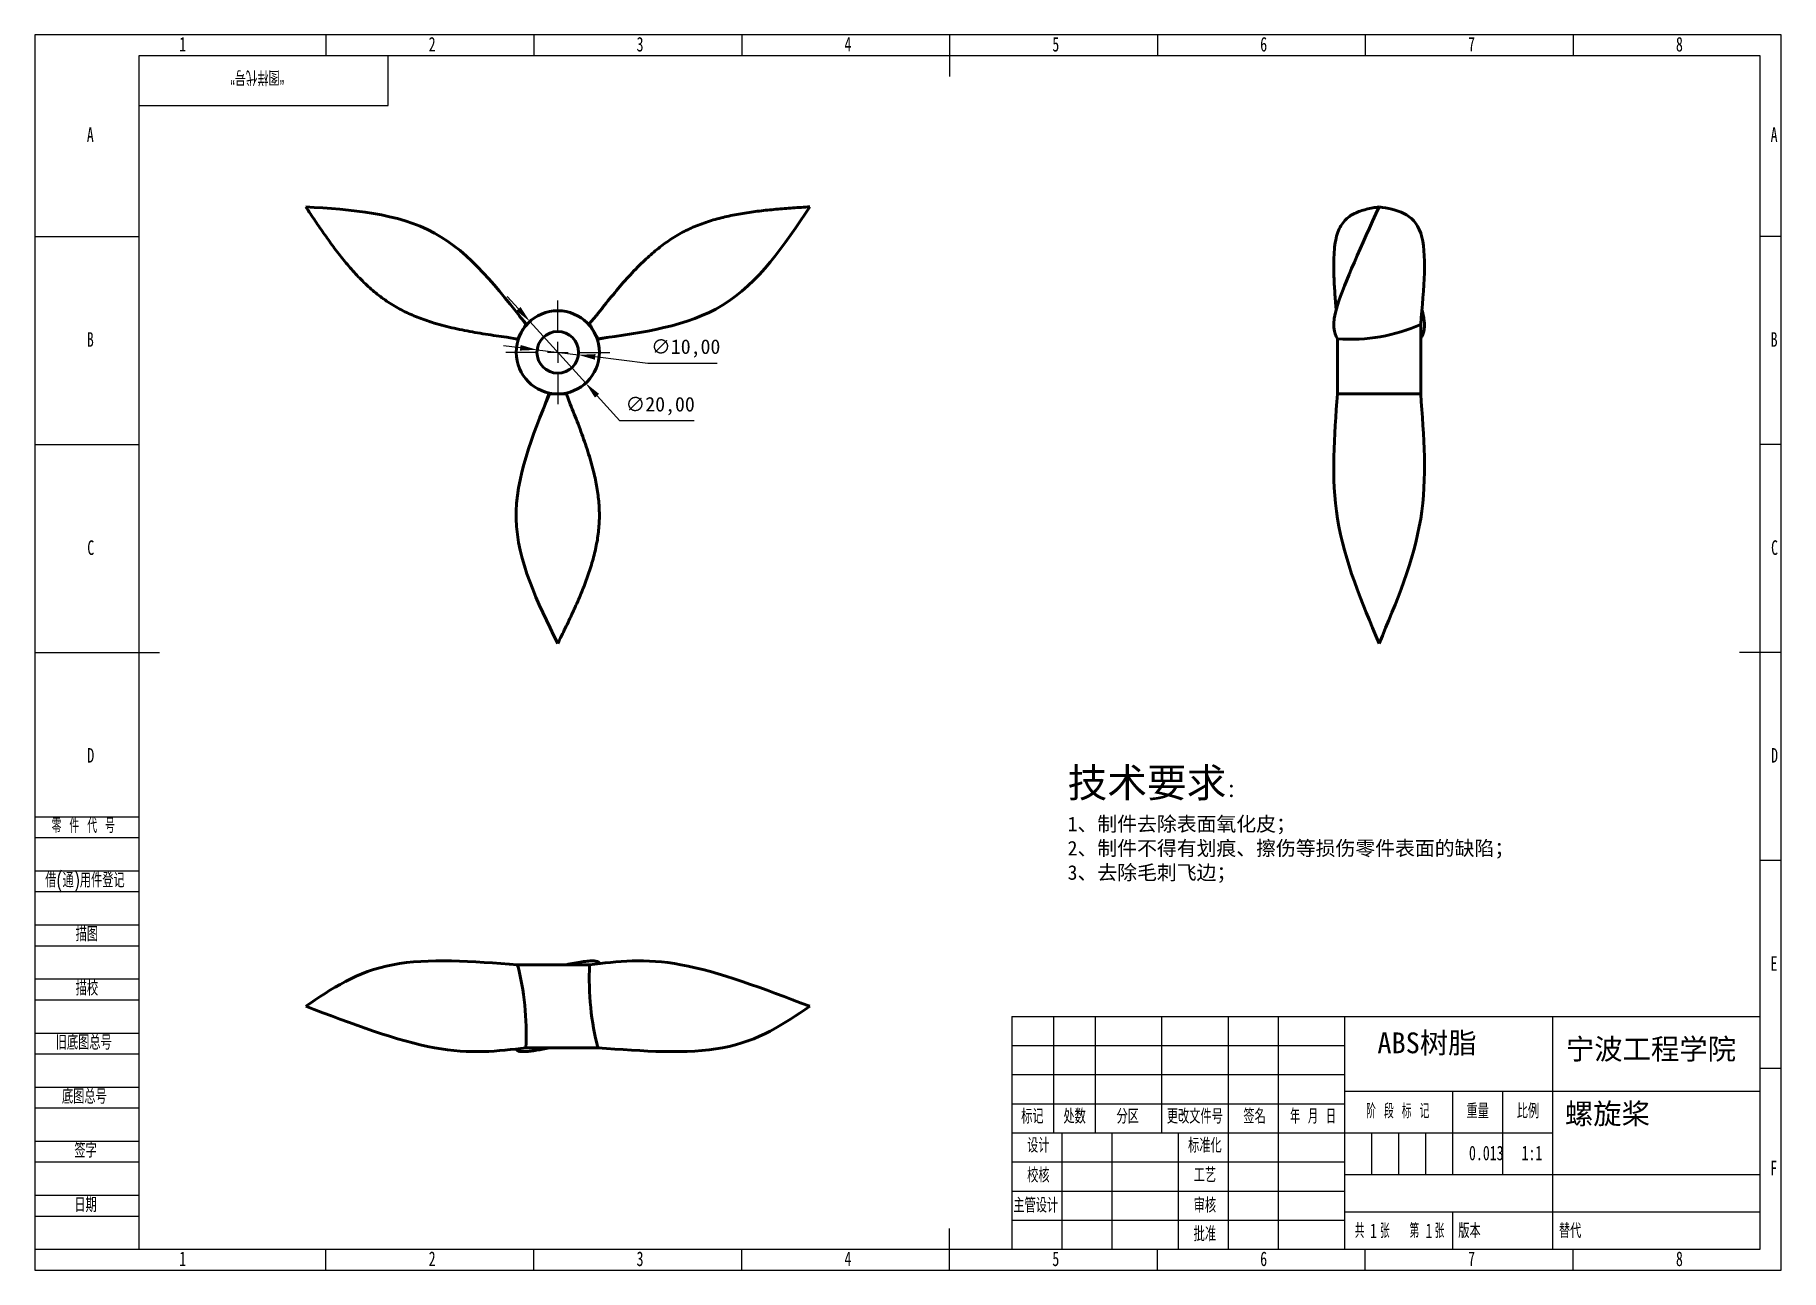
# Model space of a CAD drawing. Header units: millimetres. Extents: x 0 to 420, y 0 to 297.
import ezdxf

# ---------------------------------------------------------------- set-up
doc = ezdxf.new("R2010")
doc.units = ezdxf.units.MM
doc.header["$PDSIZE"] = -1
for name, color, linetype in [('10', 7, 'Continuous'), ('5', 7, 'Continuous'), ('9', 7, 'Continuous'), ('SLD-0', 7, 'Continuous')]:
    doc.layers.add(name, color=color, linetype=linetype)
doc.layers.add('标注层', color=4, linetype='Continuous', lineweight=25)
doc.layers.add('轮廓实线层', color=7, linetype='Continuous', lineweight=50)
doc.styles.add('SLDTEXTSTYLE0', font='TXT', dxfattribs={"width": 0.7, "bigfont": 'bigfont'})
doc.styles.add('SLDTEXTSTYLE1', font='TXT', dxfattribs={"width": 0.62, "bigfont": 'bigfont'})
doc.styles.add('SLDTEXTSTYLE2', font='TXT', dxfattribs={"width": 0.614286, "bigfont": 'bigfont'})
doc.styles.add('SLDTEXTSTYLE3', font='TXT', dxfattribs={"width": 0.6, "bigfont": 'bigfont'})
doc.styles.add('SLDTEXTSTYLE4', font='TXT', dxfattribs={"width": 0.7})
doc.dimstyles.new('ISO-25', dxfattribs={"dimtxt": 2.5, "dimasz": 2.5, "dimexe": 1.25, "dimexo": 0.625, "dimtad": 1, "dimtxsty": 'Standard', "dimcen": 2.5, "dimadec": 0, "dimazin": 0, "dimtfac": 1, "dimtmove": 0, "dimatfit": 3, "dimfxl": 1, "dimarcsym": 0})

# ---------------------------------------------------------------- blocks, each defined once
blk = doc.blocks.new('SW_CENTERMARKSYMBOL_0')
at = {"layer": '10', "color": 0}
for p, q in [((0, 5), (0, 12.5)), ((-5, 0), (-12.5, 0)), ((0, 0), (-2.5, 0)), ((0, 0), (0, 2.5)), ((0, 0), (0, -2.5)), ((0, 0), (2.5, 0)), ((5, 0), (12.5, 0)), ((0, -5), (0, -12.5))]:
    blk.add_line(p, q, dxfattribs=at)
blk = doc.blocks.new('*D2')
at = {"layer": 'Defpoints', "color": 0, "transparency": 16777216}
for p in [(120.8, 221.28), (130.72, 220.07)]:
    blk.add_point(p, dxfattribs=at)
at = {"layer": '标注层', "color": 0, "lineweight": -2, "transparency": 16777216}
for p, q in [((116.75, 221.77), (112.7, 222.27)), ((120.8, 221.28), (130.72, 220.07)), ((147.42, 218.03), (134.77, 219.58)), ((164.11, 218.03), (147.42, 218.03))]:
    blk.add_line(p, q, dxfattribs=at)
at = {"layer": '标注层', "color": 0, "transparency": 16777216}
for points in [[(116.83, 222.45), (116.66, 221.1), (120.8, 221.28)], [(134.85, 220.25), (134.69, 218.9), (130.72, 220.07)]]:
    blk.add_solid(points, dxfattribs=at)
at = {"layer": '标注层', "color": 0, "transparency": 16777216, "insert": (156.53, 221.6), "char_height": 3.5, "attachment_point": 5}
blk.add_mtext('∅10,00', dxfattribs=at)
blk = doc.blocks.new('*D3')
at = {"layer": 'Defpoints', "color": 0, "transparency": 16777216}
for p in [(119.05, 228.09), (132.47, 213.26)]:
    blk.add_point(p, dxfattribs=at)
at = {"layer": '标注层', "color": 0, "lineweight": -2, "transparency": 16777216}
for p, q in [((116.31, 231.11), (113.57, 234.14)), ((119.05, 228.09), (132.47, 213.26)), ((140.69, 204.19), (135.21, 210.24)), ((158.54, 204.19), (140.69, 204.19))]:
    blk.add_line(p, q, dxfattribs=at)
at = {"layer": '标注层', "color": 0, "transparency": 16777216}
for points in [[(116.81, 231.57), (115.8, 230.66), (119.05, 228.09)], [(135.71, 210.69), (134.7, 209.78), (132.47, 213.26)]]:
    blk.add_solid(points, dxfattribs=at)
at = {"layer": '标注层', "color": 0, "transparency": 16777216, "insert": (150.38, 207.75), "char_height": 3.5, "attachment_point": 5}
blk.add_mtext('∅20,00', dxfattribs=at)

msp = doc.modelspace()

# ---------------------------------------------------------------- linework, layer by layer
at = {"layer": '10', "color": 7}
for p, q in [((0, 109), (25, 109)), ((0, 104), (25, 104)), ((0, 96), (25, 96)), ((0, 91), (25, 91)), ((0, 83), (25, 83)), ((0, 78), (25, 78)), ((0, 70), (25, 70)), ((0, 65), (25, 65)), ((0, 57), (25, 57)), ((0, 52), (25, 52)), ((235, 54), (315, 54)), ((235, 47), (315, 47)), ((0, 44), (25, 44)), ((0, 39), (25, 39)), ((0, 31), (25, 31)), ((0, 26), (25, 26)), ((0, 18), (25, 18)), ((0, 13), (25, 13))]:
    msp.add_line(p, q, dxfattribs=at)
at = {"layer": '10', "color": 7, "lineweight": 25}
for p, q in [((245, 61), (245, 33)), ((255, 61), (255, 33)), ((271, 61), (271, 33)), ((287, 61), (287, 5)), ((299, 61), (299, 5)), ((315, 61), (315, 5)), ((365, 61), (365, 33)), ((315, 43), (415, 43)), ((340.986, 43), (340.986, 23)), ((353, 43), (353, 23)), ((235, 40), (315, 40)), ((235, 33), (365, 33)), ((247, 33), (247, 5)), ((259, 33), (259, 5)), ((275, 33), (275, 5)), ((365, 33), (365, 5)), ((235, 26), (315, 26)), ((315, 23), (415, 23)), ((235, 19), (315, 19)), ((315, 14), (415, 14)), ((235, 12), (315, 12))]:
    msp.add_line(p, q, dxfattribs=at)
at = {"layer": '5'}
for p, q in [((70, 297), (70, 292)), ((120, 297), (120, 292)), ((170, 297), (170, 292)), ((270, 297), (270, 292)), ((320, 297), (320, 292)), ((370, 297), (370, 292)), ((0, 248.5), (25, 248.5)), ((420, 248.5), (415, 248.5)), ((0, 198.5), (25, 198.5)), ((420, 198.5), (415, 198.5)), ((420, 98.5), (415, 98.5)), ((420, 48.5), (415, 48.5)), ((70, 0), (70, 5)), ((120, 0), (120, 5)), ((170, 0), (170, 5)), ((270, 0), (270, 5)), ((320, 0), (320, 5)), ((370, 0), (370, 5))]:
    msp.add_line(p, q, dxfattribs=at)
at = {"layer": '5', "lineweight": 25}
for p, q in [((220, 297), (220, 287)), ((0, 148.5), (30, 148.5)), ((420, 148.5), (410, 148.5)), ((220, 0), (220, 10))]:
    msp.add_line(p, q, dxfattribs=at)
at = {"layer": '5', "color": 7, "lineweight": 25}
for p, q in [((415, 292), (25, 292)), ((25, 292), (25, 5)), ((85, 280), (85, 292)), ((415, 5), (415, 292)), ((25, 280), (85, 280)), ((235, 61), (415, 61)), ((235, 61), (235, 5)), ((0, 5), (415, 5))]:
    msp.add_line(p, q, dxfattribs=at)
at = {"layer": '9', "color": 7}
for p, q in [((420, 297), (0, 297)), ((0, 297), (0, 0)), ((420, 148.5), (420, 297)), ((420, 0), (420, 148.5)), ((0, 0), (420, 0))]:
    msp.add_line(p, q, dxfattribs=at)
at = {"layer": 'SLD-0'}
for p, q in [((321.5, 33), (321.5, 23)), ((328, 33), (328, 23)), ((334.5, 33), (334.5, 23))]:
    msp.add_line(p, q, dxfattribs=at)
at = {"layer": 'SLD-0', "lineweight": 25}
msp.add_line((340.986, 14), (340.986, 5), dxfattribs=at)
at = {"layer": '轮廓实线层'}
for p, q in [((118.168, 227.527), (116.481, 229.487)), ((135.035, 229.487), (133.349, 227.527)), ((333.313, 227.443), (333.313, 210.675)), ((113.488, 224.303), (116.028, 223.822)), ((135.488, 223.822), (138.028, 224.303)), ((313.313, 223.948), (313.313, 210.675)), ((123.619, 210.675), (122.765, 208.234)), ((128.751, 208.234), (127.897, 210.675)), ((313.313, 210.675), (333.313, 210.675)), ((133.441, 73.432), (115.758, 73.432)), ((135.758, 53.432), (118.048, 53.432))]:
    msp.add_line(p, q, dxfattribs=at)
for radius in [10, 5]:
    msp.add_circle((125.758, 220.675), radius, dxfattribs=at)
for points, knots in [([(118.098, 227.407), (111.421, 236.01), (97.832, 253.522), (76.161, 254.949), (65.136, 255.675)], [0, 0, 0, 0, 0.4913125, 1, 1, 1, 1]), ([(113.491, 224.308), (112.641, 224.426), (110.089, 224.778), (105.871, 225.442), (100.892, 226.41), (96.409, 227.56), (92.441, 228.897), (88.976, 230.385), (85.706, 232.187), (82.646, 234.348), (79.774, 236.821), (77.064, 239.569), (74.503, 242.532), (72.059, 245.667), (69.703, 248.931), (67.405, 252.281), (65.894, 254.541), (65.136, 255.675)], [0, 0, 0, 0, 0.0414978, 0.124679, 0.2064282, 0.2863356, 0.347818, 0.4084007, 0.4686112, 0.5292467, 0.5922618, 0.6568137, 0.7230081, 0.7907364, 0.859735, 0.9296345, 1, 1, 1, 1]), ([(135.039, 229.482), (135.565, 230.159), (137.147, 232.193), (139.831, 235.514), (143.158, 239.341), (146.396, 242.649), (149.538, 245.417), (152.559, 247.673), (155.755, 249.604), (159.156, 251.174), (162.733, 252.425), (166.468, 253.397), (170.315, 254.134), (174.252, 254.683), (178.257, 255.092), (182.307, 255.406), (185.019, 255.585), (186.38, 255.675)], [0, 0, 0, 0, 0.0414978, 0.124679, 0.2064282, 0.2863356, 0.347818, 0.4084007, 0.4686112, 0.5292467, 0.5922618, 0.6568137, 0.7230081, 0.7907364, 0.859735, 0.9296345, 1, 1, 1, 1]), ([(135.418, 223.943), (146.208, 225.423), (168.168, 228.436), (180.239, 246.49), (186.38, 255.675)], [0, 0, 0, 0, 0.4913125, 1, 1, 1, 1]), ([(313.313, 223.943), (312.523, 225.423), (310.913, 228.436), (319.132, 246.49), (323.313, 255.675)], [0, 0, 0, 0, 0.4913125, 1, 1, 1, 1]), ([(313, 230.893), (312.981, 231.099), (312.84, 232.66), (312.619, 235.513), (312.41, 239.342), (312.379, 242.649), (312.528, 245.417), (312.836, 247.673), (313.348, 249.604), (314.09, 251.174), (315.034, 252.425), (316.155, 253.397), (317.417, 254.134), (318.792, 254.683), (320.252, 255.092), (321.769, 255.406), (322.797, 255.585), (323.313, 255.675)], [0, 0, 0, 0, 0.0129895, 0.0986448, 0.1828254, 0.2651094, 0.3284205, 0.390805, 0.4528064, 0.5152453, 0.5801347, 0.6466065, 0.7147697, 0.7845124, 0.8555632, 0.9275416, 1, 1, 1, 1]), ([(333.313, 227.407), (334.104, 236.01), (335.714, 253.522), (327.495, 254.949), (323.313, 255.675)], [0, 0, 0, 0, 0.4913125, 1, 1, 1, 1]), ([(116.037, 223.837), (116.054, 223.867), (116.092, 223.931), (116.348, 224.376), (116.765, 225.098), (117.335, 226.085), (117.843, 226.966), (118.098, 227.407)], [0, 0, 0, 0, 0.1773368, 0.3825708, 0.5878338, 0.7937087, 1, 1, 1, 1]), ([(133.358, 227.512), (133.375, 227.482), (133.412, 227.418), (133.669, 226.974), (134.085, 226.251), (134.655, 225.264), (135.164, 224.383), (135.418, 223.943)], [0, 0, 0, 0, 0.1773368, 0.3825708, 0.5878338, 0.7937087, 1, 1, 1, 1]), ([(333.628, 230.895), (333.664, 230.771), (333.885, 230.019), (334.081, 228.956), (334.239, 227.68), (334.228, 226.664), (334.104, 225.823), (333.889, 225.121), (333.616, 224.509), (333.415, 224.132), (333.313, 223.943)], [0, 0, 0, 0, 0.0261696, 0.1587092, 0.2932299, 0.430307, 0.5699904, 0.7119381, 0.8555361, 1, 1, 1, 1]), ([(123.758, 210.675), (119.646, 200.591), (111.275, 180.066), (120.875, 160.585), (125.758, 150.675)], [0, 0, 0, 0, 0.4913125, 1, 1, 1, 1]), ([(127.88, 210.675), (127.845, 210.675), (127.771, 210.675), (127.258, 210.675), (126.424, 210.675), (125.284, 210.675), (124.267, 210.675), (123.758, 210.675)], [0, 0, 0, 0, 0.1773368, 0.3825708, 0.5878338, 0.7937087, 1, 1, 1, 1]), ([(313.313, 210.675), (312.523, 200.591), (310.913, 180.066), (319.132, 160.585), (323.313, 150.675)], [0, 0, 0, 0, 0.4913125, 1, 1, 1, 1]), ([(333.313, 210.675), (334.104, 200.591), (335.714, 180.066), (327.495, 160.585), (323.313, 150.675)], [0, 0, 0, 0, 0.4913125, 1, 1, 1, 1]), ([(128.745, 208.234), (129.068, 207.439), (130.039, 205.052), (131.573, 201.067), (133.224, 196.273), (134.47, 191.814), (135.296, 187.709), (135.739, 183.965), (135.814, 180.232), (135.473, 176.502), (134.767, 172.778), (133.742, 169.057), (132.457, 165.357), (130.964, 161.673), (129.315, 158.001), (127.563, 154.336), (126.361, 151.898), (125.758, 150.675)], [0, 0, 0, 0, 0.0414978, 0.124679, 0.2064282, 0.2863356, 0.347818, 0.4084007, 0.4686112, 0.5292467, 0.5922618, 0.6568137, 0.7230081, 0.7907364, 0.859735, 0.9296345, 1, 1, 1, 1]), ([(116.098, 73.432), (105.309, 74.223), (83.349, 75.833), (71.277, 67.613), (65.136, 63.432)], [0, 0, 0, 0, 0.4913125, 1, 1, 1, 1]), ([(127.758, 73.432), (128.413, 73.558), (129.718, 73.809), (131.575, 74.13), (133.222, 74.334), (134.476, 74.37), (135.28, 74.209), (135.688, 74), (135.699, 73.758), (135.702, 73.695)], [0, 0, 0, 0, 0.1779015, 0.3541623, 0.5273885, 0.6967119, 0.8269929, 0.9553674, 1, 1, 1, 1]), ([(133.418, 73.432), (140.095, 74.223), (153.684, 75.833), (175.356, 67.613), (186.38, 63.432)], [0, 0, 0, 0, 0.4913125, 1, 1, 1, 1]), ([(118.098, 53.432), (111.421, 52.641), (97.832, 51.032), (76.161, 59.251), (65.136, 63.432)], [0, 0, 0, 0, 0.4913125, 1, 1, 1, 1]), ([(135.418, 53.432), (146.208, 52.641), (168.168, 51.032), (180.239, 59.251), (186.38, 63.432)], [0, 0, 0, 0, 0.4913125, 1, 1, 1, 1]), ([(115.811, 53.166), (115.812, 53.113), (115.816, 52.873), (116.218, 52.663), (116.959, 52.507), (118.002, 52.518), (119.251, 52.642), (120.665, 52.857), (122.184, 53.13), (123.233, 53.331), (123.758, 53.432)], [0, 0, 0, 0, 0.03771646, 0.16868449, 0.3016102, 0.43706197, 0.57508907, 0.71535371, 0.85724904, 1, 1, 1, 1])]:
    msp.add_open_spline(points, degree=3, knots=knots, dxfattribs=at)
for points in [[(313.313, 223.943), (320.226, 223.398), (327.174, 224.601), (333.313, 227.407)], [(333.313, 210.675), (326.4, 210.675), (319.453, 210.675), (313.313, 210.675)], [(118.098, 53.432), (118.412, 60.345), (117.718, 67.293), (116.098, 73.432)], [(133.418, 73.432), (133.104, 66.519), (133.799, 59.572), (135.418, 53.432)]]:
    msp.add_open_spline(points, degree=3, dxfattribs=at)

# ---------------------------------------------------------------- block references
msp.add_blockref('SW_CENTERMARKSYMBOL_0', (125.758, 220.675), dxfattribs=at)

# ---------------------------------------------------------------- texts
at = {"layer": '10', "char_height": 3.5, "style": 'SLDTEXTSTYLE4'}
for s, insert, attachment_point in [('1', (35.544, 296.52), 2), ('2', (95.544, 296.52), 2), ('3', (145.544, 296.52), 2), ('4', (195.544, 296.52), 2), ('5', (245.544, 296.52), 2), ('6', (295.547, 296.52), 2), ('7', (345.547, 296.52), 2), ('8', (395.547, 296.52), 2), ('A', (13.32, 274.77), 2), ('A', (418.32, 274.77), 2), ('B', (13.32, 225.52), 2), ('B', (418.32, 225.52), 2), ('C', (13.427, 175.465), 2), ('C', (418.427, 175.465), 2), ('D', (13.43, 125.52), 2), ('D', (418.43, 125.52), 2), ('E', (418.318, 75.465), 2), ('0.013', (349.093, 29.905), 2), ('1:1', (360.084, 29.905), 2), ('F', (418.224, 26.27), 2), ('1', (321.142, 11.201), 1), ('1', (334.479, 11.201), 1), ('1', (35.544, 4.465), 2), ('2', (95.544, 4.465), 2), ('3', (145.544, 4.465), 2), ('4', (195.544, 4.465), 2), ('5', (245.544, 4.465), 2), ('6', (295.547, 4.465), 2), ('7', (345.547, 4.465), 2), ('8', (395.547, 4.465), 2)]:
    msp.add_mtext(s, dxfattribs=dict(at, insert=insert, attachment_point=attachment_point))
at = {"layer": '10', "color": 7, "char_height": 3.5}
for s, insert, attachment_point, style in [('零 件 代 号', (4.023, 108.595), 1, 'SLDTEXTSTYLE2'), ('借(通)用件登记', (2.474, 95.499), 1, 'SLDTEXTSTYLE0'), ('描图', (12.5, 82.553), 2, 'SLDTEXTSTYLE0'), ('描校', (12.5, 69.517), 2, 'SLDTEXTSTYLE0'), ('旧底图总号', (5, 56.488), 1, 'SLDTEXTSTYLE0'), ('底图总号', (6.5, 43.486), 1, 'SLDTEXTSTYLE0'), ('标记', (239.916, 38.717), 2, 'SLDTEXTSTYLE0'), ('处数', (250.08, 38.717), 2, 'SLDTEXTSTYLE0'), ('分区', (262.856, 38.717), 2, 'SLDTEXTSTYLE0'), ('更改文件号', (278.992, 38.717), 2, 'SLDTEXTSTYLE0'), ('签名', (293.36, 38.717), 2, 'SLDTEXTSTYLE0'), ('年 月 日', (307.414, 38.717), 2, 'SLDTEXTSTYLE1'), ('阶 段 标 记', (327.803, 39.994), 2, 'SLDTEXTSTYLE2'), ('重量', (347.024, 39.994), 2, 'SLDTEXTSTYLE0'), ('比例', (359.107, 39.994), 2, 'SLDTEXTSTYLE0'), ('签字', (12.182, 30.537), 2, 'SLDTEXTSTYLE0'), ('设计', (241.348, 31.734), 2, 'SLDTEXTSTYLE0'), ('标准化', (281.411, 31.734), 2, 'SLDTEXTSTYLE0'), ('校核', (241.348, 24.556), 2, 'SLDTEXTSTYLE0'), ('工艺', (281.411, 24.599), 2, 'SLDTEXTSTYLE0'), ('日期', (12.182, 17.437), 2, 'SLDTEXTSTYLE0'), ('主管设计', (240.729, 17.33), 2, 'SLDTEXTSTYLE0'), ('审核', (281.411, 17.33), 2, 'SLDTEXTSTYLE0'), ('批准', (281.411, 10.441), 2, 'SLDTEXTSTYLE0'), ('共  张', (321.652, 11.201), 2, 'SLDTEXTSTYLE3'), ('第  张', (334.821, 11.201), 2, 'SLDTEXTSTYLE3'), ('版本', (345.06, 11.201), 2, 'SLDTEXTSTYLE0')]:
    msp.add_mtext(s, dxfattribs=dict(at, insert=insert, attachment_point=attachment_point, style=style))
at = {"layer": 'SLD-0', "insert": (53.476, 285.023), "char_height": 3.5, "attachment_point": 2, "rotation": 180, "style": 'SLDTEXTSTYLE0'}
msp.add_mtext('“图样代号”', dxfattribs=at)
at = {"layer": 'SLD-0', "insert": (366.561, 11.201), "char_height": 3.5, "attachment_point": 1, "style": 'SLDTEXTSTYLE0'}
msp.add_mtext('替代', dxfattribs=at)
at = {"layer": '标注层', "attachment_point": 1}
for s, width, insert, char_height in [('{\\fFangSong|b0|i0|c134|p49;\\H2x;技术要求\\H0.5x;：\\P1、制件去除表面氧化皮；\\P2、制件不得有划痕、擦伤等损伤零件表面的缺陷；\\P3、去除毛刺飞边；}', 152.42708, (248.387, 120.691), 3.5), ('{\\fFangSong|b0|i0|c134|p49;ABS树脂}', 45.30391, (322.902, 57.131), 5), ('{\\fFangSong|b0|i0|c134|p49;宁波工程学院}', 47.4317, (368.238, 55.646), 5), ('{\\fSimSun|b0|i0|c134|p2;螺旋桨}', 40.89491, (367.989, 40.091), 5)]:
    msp.add_mtext_dynamic_manual_height_columns(s, width=width, gutter_width=17.5, heights=[0], dxfattribs=dict(at, insert=insert, char_height=char_height))

# ---------------------------------------------------------------- dimensions: what is measured, and where the dimension line sits
at = {"layer": '标注层'}
for p1, p2, picture, middle in [((119.047, 228.088), (132.47, 213.261), '*D3', (150.378, 204.185)), ((120.795, 221.28), (130.721, 220.069), '*D2', (147.422, 218.033))]:
    dim = msp.add_diameter_dim_2p(p1=p1, p2=p2, dimstyle='ISO-25', override={"dimtxt": 3.5, "dimasz": 4.08, "dimexe": 2, "dimexo": 0, "dimgap": 1.524, "dimtih": 1, "dimtoh": 1, "dimzin": 0, "dimadec": 2, "dimtzin": 0}, dxfattribs=at)
    dim.commit()
    dim.dimension.update_dxf_attribs({"geometry": picture, "text_midpoint": middle, "dimtype": 163})

doc.saveas('drawing.dxf')
